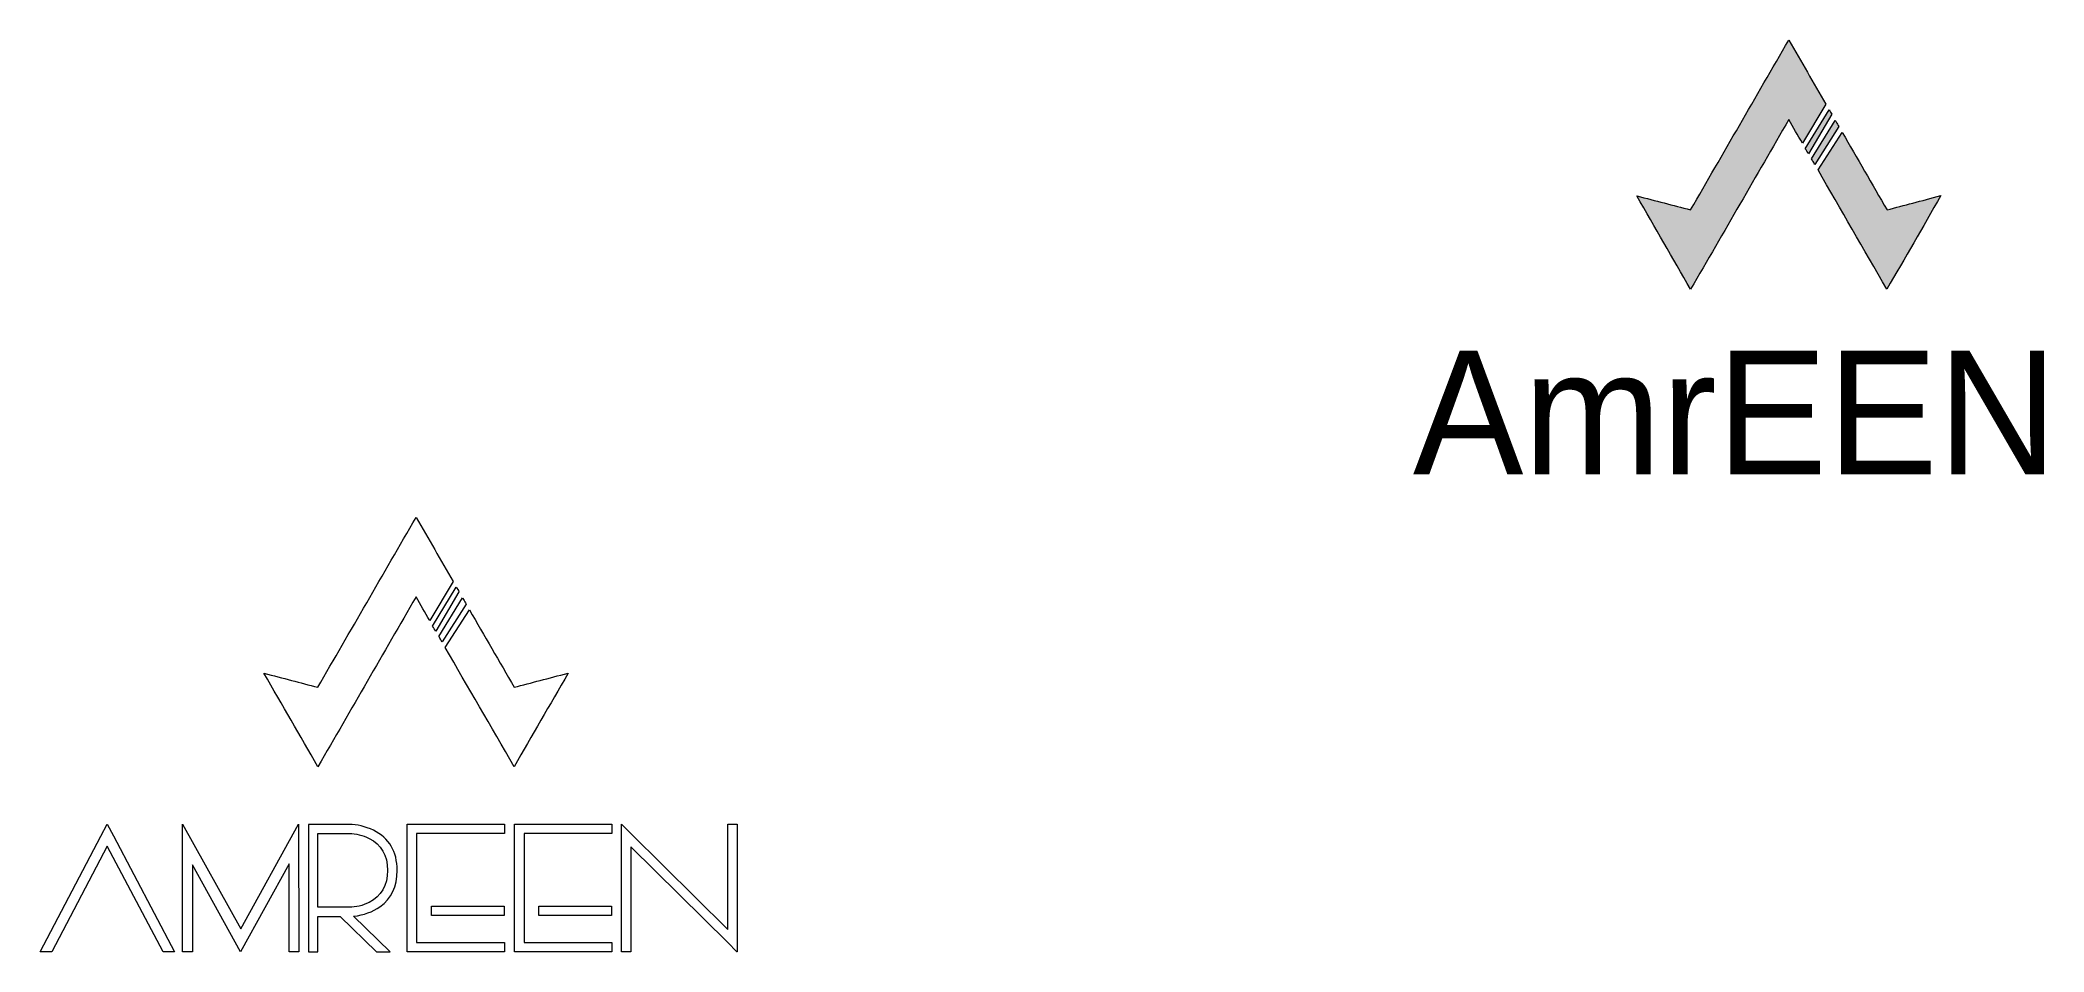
# Model space of a CAD drawing. Header units: inches. Extents: x 171 to 1199, y -361 to 106.
import ezdxf

# ---------------------------------------------------------------- set-up
doc = ezdxf.new("R2010")
doc.units = ezdxf.units.IN
doc.header["$MEASUREMENT"] = 0
doc.layers.add('Layer 1', color=7, linetype='Continuous')

# ---------------------------------------------------------------- blocks, each defined once
blk = doc.blocks.new('block 4')
at = {"layer": 'Layer 1', "lineweight": 0}
blk.add_open_spline([(364.1, -138.6), (347.1, -168), (330.4, -196.9), (313.7, -225.7), (304.6, -223.3), (296, -221), (286.1, -218.5), (295.7, -235), (304.5, -250.3), (313.8, -266.4), (330.9, -236.9), (347.3, -208.3), (364.1, -179.3), (366.5, -183.6), (368.6, -187.2), (371.1, -191.4), (371.1, -191.4), (383.1, -171.4), (383.1, -171.4), (376.8, -160.6), (370.5, -149.6), (364.1, -138.6)], degree=3, knots=[0, 0, 0, 0, 1, 1, 1, 2, 2, 2, 3, 3, 3, 4, 4, 4, 5, 5, 5, 6, 6, 6, 7, 7, 7, 7], dxfattribs=at)
blk = doc.blocks.new('block 5')
at = {"layer": 'Layer 1', "lineweight": 0}
blk.add_open_spline([(386.1, -176.7), (385.7, -175.9), (385.2, -175.1), (384.7, -174.3), (384.7, -174.3), (372.6, -194.3), (372.6, -194.3), (373, -195.1), (373.8, -196.2), (374.2, -196.9), (374.2, -196.9), (386.1, -176.7), (386.1, -176.7)], degree=3, knots=[0, 0, 0, 0, 1, 1, 1, 2, 2, 2, 3, 3, 3, 4, 4, 4, 4], dxfattribs=at)
blk = doc.blocks.new('block 6')
at = {"layer": 'Layer 1', "lineweight": 0}
blk.add_open_spline([(388.4, -180.6), (388.2, -180.3), (388.1, -180.1), (387.9, -179.8), (387.9, -179.8), (375.8, -199.6), (375.8, -199.6), (376, -199.9), (376.1, -200.2), (376.3, -200.5), (376.7, -201.1), (377, -201.8), (377.4, -202.4), (377.4, -202.4), (389.8, -183), (389.8, -183), (389.3, -182.2), (388.8, -181.4), (388.4, -180.6)], degree=3, knots=[0, 0, 0, 0, 1, 1, 1, 2, 2, 2, 3, 3, 3, 4, 4, 4, 5, 5, 5, 6, 6, 6, 6], dxfattribs=at)
blk = doc.blocks.new('block 7')
at = {"layer": 'Layer 1', "lineweight": 0}
blk.add_open_spline([(442.1, -218.4), (431.9, -221.1), (423.3, -223.3), (414.4, -225.7), (406.8, -212.4), (399.1, -199.2), (391.5, -186), (391.5, -186), (379, -205.2), (379, -205.2), (390.7, -225.5), (402.4, -245.7), (414.4, -266.4), (423.7, -250.3), (432.5, -235), (442.1, -218.4)], degree=3, knots=[0, 0, 0, 0, 1, 1, 1, 2, 2, 2, 3, 3, 3, 4, 4, 4, 5, 5, 5, 5], dxfattribs=at)
blk = doc.blocks.new('block 3')
at = {"layer": 'Layer 1'}
for name in ['block 4', 'block 5', 'block 6', 'block 7']:
    blk.add_blockref(name, (0, 0), dxfattribs=at)
blk = doc.blocks.new('block 8')
at = {"layer": 'Layer 1', "lineweight": 0}
for points in [[(240.2, -361.4), (234.4, -361.4), (205.8, -307.2), (177.4, -361.4), (171.3, -361.4), (202.5, -302), (202.5, -302), (205.8, -295.8), (209, -301.8), (240.2, -361.4)], [(303.9, -295.9), (304, -361.3), (299, -361.3), (299, -316.3), (274, -361.3), (249.4, -316.7), (249.4, -361.3), (244.4, -361.3), (244.4, -295.8), (274.3, -349.5), (303.9, -295.9)], [(409.5, -300.7), (364.4, -300.7), (364.4, -356.5), (409.5, -356.5), (409.5, -361.3), (359.5, -361.3), (359.5, -295.8), (409.5, -295.8), (409.5, -300.7)], [(464.5, -300.7), (419.5, -300.7), (419.5, -356.5), (464.5, -356.5), (464.5, -361.3), (414.5, -361.3), (414.5, -295.8), (464.5, -295.8), (464.5, -300.7)], [(528.7, -295.9), (528.7, -361.3), (528.6, -361.3), (523.9, -356.6), (474.3, -307.5), (474.3, -361.3), (469.5, -361.3), (469.5, -295.9), (474.3, -300.7), (523.9, -349.9), (523.9, -295.9), (528.7, -295.9)], [(409.3, -342.7), (372, -342.7), (372, -337.9), (409.3, -337.9), (409.3, -342.7)], [(464.3, -342.7), (427, -342.7), (427, -337.9), (464.3, -337.9), (464.3, -342.7)]]:
    blk.add_lwpolyline(points, dxfattribs=at)
for points, knots in [([(354.4, -319.6), (354.4, -327.9), (351.5, -334.1), (345.6, -338.2), (341.9, -340.9), (337.4, -342.5), (332.1, -343.1), (332.1, -343.1), (350.9, -361.3), (350.9, -361.3), (350.9, -361.3), (343.8, -361.3), (343.8, -361.3), (343.8, -361.3), (325.2, -343.3), (325.2, -343.3), (325.2, -343.3), (313.8, -343.3), (313.8, -343.3), (313.8, -343.3), (313.8, -361.3), (313.8, -361.3), (313.8, -361.3), (309, -361.3), (309, -361.3), (309, -361.3), (309, -296), (309, -296), (309, -296), (329.8, -296), (329.8, -296), (333.9, -296), (338.1, -297), (342.2, -299), (350.4, -303), (354.4, -309.9), (354.4, -319.6)], [0, 0, 0, 0, 1, 1, 1, 2, 2, 2, 3, 3, 3, 4, 4, 4, 5, 5, 5, 6, 6, 6, 7, 7, 7, 8, 8, 8, 9, 9, 9, 10, 10, 10, 11, 11, 11, 12, 12, 12, 12]), ([(329.8, -338.5), (333.3, -338.5), (336.7, -337.7), (340, -336), (346.3, -332.9), (349.5, -327.4), (349.5, -319.6), (349.5, -311.8), (346.3, -306.4), (340, -303.2), (336.7, -301.5), (333.3, -300.7), (329.8, -300.7), (329.8, -300.7), (313.8, -300.7), (313.8, -300.7), (313.8, -300.7), (313.8, -338.5), (313.8, -338.5), (313.8, -338.5), (329.8, -338.5), (329.8, -338.5)], [0, 0, 0, 0, 1, 1, 1, 2, 2, 2, 3, 3, 3, 4, 4, 4, 5, 5, 5, 6, 6, 6, 7, 7, 7, 7])]:
    blk.add_open_spline(points, degree=3, knots=knots, dxfattribs=at)
blk = doc.blocks.new('block 2')
at = {"layer": 'Layer 1'}
for name in ['block 3', 'block 8']:
    blk.add_blockref(name, (0, 0), dxfattribs=at)
blk = doc.blocks.new('block 9')
at = {"layer": 'Layer 1', "true_color": 0xffffff}
h = blk.add_hatch(color=7, dxfattribs=at)
edge = h.paths.add_edge_path()
edge.add_spline(control_points=[(1067.9, 106.3), (1050.9, 76.9), (1034.2, 48), (1017.6, 19.2), (1008.4, 21.6), (999.8, 23.8), (990, 26.4), (999.5, 9.9), (1008.4, -5.5), (1017.6, -21.5), (1034.7, 8), (1051.2, 36.5), (1067.9, 65.5), (1070.4, 61.3), (1072.5, 57.6), (1074.9, 53.4), (1074.9, 53.4), (1086.9, 73.4), (1086.9, 73.4), (1080.6, 84.3), (1074.3, 95.3), (1067.9, 106.3)], knot_values=[0, 0, 0, 0, 1, 1, 1, 2, 2, 2, 3, 3, 3, 4, 4, 4, 5, 5, 5, 6, 6, 6, 7, 7, 7, 7], degree=3, periodic=1)
h = blk.add_hatch(color=7, dxfattribs=at)
edge = h.paths.add_edge_path()
edge.add_spline(control_points=[(1090, 68.2), (1089.5, 69), (1089, 69.7), (1088.6, 70.5), (1088.6, 70.5), (1076.4, 50.5), (1076.4, 50.5), (1076.8, 49.8), (1077.6, 48.7), (1078.1, 48), (1078.1, 48), (1090, 68.2), (1090, 68.2)], knot_values=[0, 0, 0, 0, 1, 1, 1, 2, 2, 2, 3, 3, 3, 4, 4, 4, 4], degree=3, periodic=1)
h = blk.add_hatch(color=7, dxfattribs=at)
edge = h.paths.add_edge_path()
edge.add_spline(control_points=[(1092.2, 64.3), (1092.1, 64.5), (1091.9, 64.8), (1091.7, 65.1), (1091.7, 65.1), (1079.6, 45.3), (1079.6, 45.3), (1079.8, 45), (1080, 44.7), (1080.1, 44.4), (1080.5, 43.8), (1080.9, 43.1), (1081.2, 42.5), (1081.2, 42.5), (1093.6, 61.9), (1093.6, 61.9), (1093.1, 62.7), (1092.7, 63.5), (1092.2, 64.3)], knot_values=[0, 0, 0, 0, 1, 1, 1, 2, 2, 2, 3, 3, 3, 4, 4, 4, 5, 5, 5, 6, 6, 6, 6], degree=3, periodic=1)
h = blk.add_hatch(color=7, dxfattribs=at)
edge = h.paths.add_edge_path()
edge.add_spline(control_points=[(1145.9, 26.5), (1135.7, 23.8), (1127.1, 21.5), (1118.3, 19.2), (1110.6, 32.4), (1103, 45.7), (1095.3, 58.9), (1095.3, 58.9), (1082.9, 39.7), (1082.9, 39.7), (1094.6, 19.4), (1106.3, -0.9), (1118.2, -21.5), (1127.5, -5.4), (1136.4, 9.9), (1145.9, 26.5)], knot_values=[0, 0, 0, 0, 1, 1, 1, 2, 2, 2, 3, 3, 3, 4, 4, 4, 5, 5, 5, 5], degree=3, periodic=1)
at = {"layer": 'Layer 1', "lineweight": 0}
for points, knots in [([(1067.9, 106.3), (1050.9, 76.9), (1034.2, 48), (1017.6, 19.2), (1008.4, 21.6), (999.8, 23.8), (990, 26.4), (999.5, 9.9), (1008.4, -5.5), (1017.6, -21.5), (1034.7, 8), (1051.2, 36.5), (1067.9, 65.5), (1070.4, 61.3), (1072.5, 57.6), (1074.9, 53.4), (1074.9, 53.4), (1086.9, 73.4), (1086.9, 73.4), (1080.6, 84.3), (1074.3, 95.3), (1067.9, 106.3)], [0, 0, 0, 0, 1, 1, 1, 2, 2, 2, 3, 3, 3, 4, 4, 4, 5, 5, 5, 6, 6, 6, 7, 7, 7, 7]), ([(1090, 68.2), (1089.5, 69), (1089, 69.7), (1088.6, 70.5), (1088.6, 70.5), (1076.4, 50.5), (1076.4, 50.5), (1076.8, 49.8), (1077.6, 48.7), (1078.1, 48), (1078.1, 48), (1090, 68.2), (1090, 68.2)], [0, 0, 0, 0, 1, 1, 1, 2, 2, 2, 3, 3, 3, 4, 4, 4, 4]), ([(1092.2, 64.3), (1092.1, 64.5), (1091.9, 64.8), (1091.7, 65.1), (1091.7, 65.1), (1079.6, 45.3), (1079.6, 45.3), (1079.8, 45), (1080, 44.7), (1080.1, 44.4), (1080.5, 43.8), (1080.9, 43.1), (1081.2, 42.5), (1081.2, 42.5), (1093.6, 61.9), (1093.6, 61.9), (1093.1, 62.7), (1092.7, 63.5), (1092.2, 64.3)], [0, 0, 0, 0, 1, 1, 1, 2, 2, 2, 3, 3, 3, 4, 4, 4, 5, 5, 5, 6, 6, 6, 6]), ([(1145.9, 26.5), (1135.7, 23.8), (1127.1, 21.5), (1118.3, 19.2), (1110.6, 32.4), (1103, 45.7), (1095.3, 58.9), (1095.3, 58.9), (1082.9, 39.7), (1082.9, 39.7), (1094.6, 19.4), (1106.3, -0.9), (1118.2, -21.5), (1127.5, -5.4), (1136.4, 9.9), (1145.9, 26.5)], [0, 0, 0, 0, 1, 1, 1, 2, 2, 2, 3, 3, 3, 4, 4, 4, 5, 5, 5, 5])]:
    blk.add_open_spline(points, degree=3, knots=knots, dxfattribs=at)

msp = doc.modelspace()

# ---------------------------------------------------------------- block references
at = {"layer": 'Layer 1'}
for name in ['block 9', 'block 2']:
    msp.add_blockref(name, (0, 0), dxfattribs=at)

# ---------------------------------------------------------------- texts
at = {"layer": 'Layer 1', "color": 7, "true_color": 0xffffff, "insert": (875.2, -116.5), "char_height": 63.55, "attachment_point": 7}
msp.add_mtext('\\fVonique 64|b0|i0|c0|p34;\\W1;AmrEEN ', dxfattribs=at)

doc.saveas('drawing.dxf')
